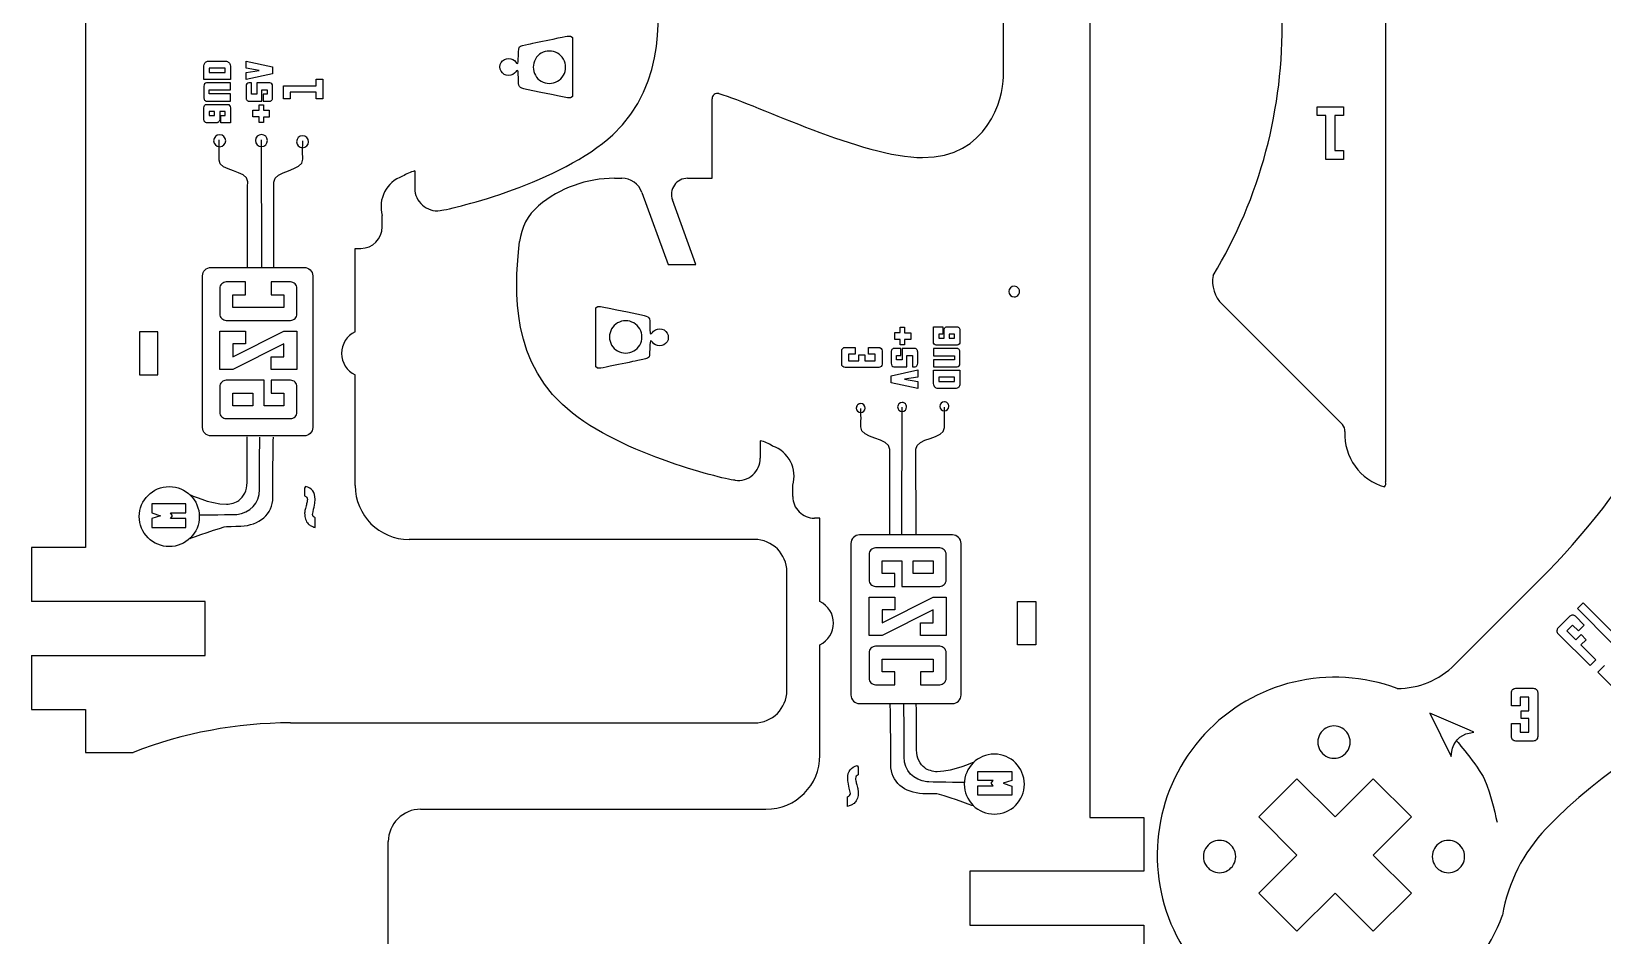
# Model space of a CAD drawing. Extents: x 699 to 13006, y 967 to 6587.
# Drawn here: x 3245.7 to 3658.2, y 3979.3 to 4216.7 of the extents above; entities that cross this region are included whole.
import ezdxf

# ---------------------------------------------------------------- set-up
doc = ezdxf.new("R2010")
doc.units = 0
doc.layers.add('Plantilla_LASERCUT_Illustrator_V2.0', color=7, linetype='CONTINUOUS')

msp = doc.modelspace()

# ---------------------------------------------------------------- linework, layer by layer
at = {"layer": 'Plantilla_LASERCUT_Illustrator_V2.0', "color": 5}
for points in [[(3259.89467, 4315.576542), (3259.89467, 4081.194169)], [(3511.066542, 4275.029014), (3511.066542, 4290.063087), (3523.530672, 4290.063087), (3523.530672, 4287.230322), (3537.694459, 4287.230322), (3537.694459, 4244.738974), (3523.530672, 4244.738974), (3523.530672, 4010.356654), (3537.694459, 4010.356654)], [(3601.172352, 4257.330717), (3601.172352, 4098.489116)], [(3500.868612, 4204.824221), (3500.868612, 4253.832934)], [(3417.988422, 4178.169176), (3424.384159, 4178.169176), (3424.384159, 4199.031559)], [(3346.369632, 4180.089671), (3346.369632, 4175.520401)], [(3398.787942, 4178.169176), (3400.680522, 4178.169176)], [(3406.004412, 4174.441384), (3412.895899, 4155.507124), (3420.168327, 4155.507124), (3413.995564, 4172.466754)], [(3337.837962, 4165.414016), (3337.837962, 4168.385239)], [(3330.713592, 4159.748516), (3332.172462, 4159.748516)], [(3330.713592, 4137.849356), (3330.713592, 4159.748516)], [(3589.848162, 4113.496819), (3558.273447, 4145.071511)], [(3330.713592, 4097.482504), (3330.713592, 4126.518266)], [(3437.055709, 4109.252156), (3437.055709, 4104.682886)], [(3445.587379, 4094.576456), (3445.587379, 4097.547731)], [(3452.711749, 4067.011789), (3452.711749, 4088.910934), (3451.252887, 4088.910934)], [(3435.525634, 4083.318746), (3344.877349, 4083.318746)], [(3259.89467, 4081.194169), (3245.730881, 4081.194169)], [(3245.730881, 4081.194169), (3245.730881, 4067.030809)], [(3444.023884, 4043.660179), (3444.023884, 4074.820496)], [(3641.703755, 4072.801129), (3619.314462, 4050.411829)], [(3245.730881, 4052.866969), (3291.338274, 4052.866969), (3291.338274, 4067.030809), (3245.730881, 4067.030809)], [(3504.551194, 4055.680759), (3504.551194, 4067.011789)], [(3504.551194, 4067.011789), (3509.366884, 4067.011789)], [(3509.366884, 4067.011789), (3509.366884, 4055.680759)], [(3452.711749, 4026.645004), (3452.711749, 4055.680759)], [(3509.366884, 4055.680759), (3504.551194, 4055.680759)], [(3245.730881, 4052.866969), (3245.730881, 4038.702829)], [(3245.730881, 4038.702829), (3259.89467, 4038.702829)], [(3259.89467, 4038.702829), (3259.89467, 4027.371829)], [(3313.717083, 4035.161929), (3435.525634, 4035.161929)], [(3259.89467, 4027.371829), (3272.428953, 4027.371829)], [(3347.899707, 4012.481254), (3438.547992, 4012.481254)], [(3537.694459, 4010.356654), (3537.694459, 3996.192829)], [(3339.401449, 3972.822604), (3339.401449, 4003.982929)], [(3537.694459, 3996.192829), (3492.087064, 3996.192829), (3492.087064, 3982.029079), (3537.694459, 3982.029079), (3537.694459, 3967.865329), (3523.530672, 3967.865329), (3523.530672, 3956.534254), (3510.996387, 3956.534254)]]:
    msp.add_lwpolyline(points, dxfattribs=at)
at = {"layer": 'Plantilla_LASERCUT_Illustrator_V2.0', "color": 3}
for points in [[(3387.38736, 4215.400028), (3387.762105, 4215.154185), (3387.762105, 4199.617545), (3387.38736, 4199.371703)], [(3297.945199, 4207.619865), (3297.945199, 4204.122075), (3290.992418, 4204.122075), (3290.992418, 4207.70544)], [(3291.96581, 4208.914155), (3296.971816, 4208.914155)], [(3291.687697, 4198.439468), (3297.945197, 4198.439468), (3297.945197, 4200.31137), (3292.382969, 4200.31137), (3292.382969, 4201.413113), (3297.945197, 4201.413113), (3297.945197, 4203.25293), (3291.687697, 4203.25293)], [(3303.468982, 4203.232088), (3302.773709, 4203.232088)], [(3308.335942, 4203.232088), (3304.934429, 4203.232088), (3304.934429, 4200.279833), (3303.46899, 4200.279833), (3303.46899, 4203.232088), (3303.468982, 4203.232088)], [(3290.992417, 4202.333025), (3290.992417, 4199.370068), (3290.992418, 4199.37012)], [(3302.078429, 4202.312183), (3302.078429, 4199.349225)], [(3302.773708, 4198.41864), (3306.185922, 4198.41864), (3306.185922, 4201.392293), (3307.640655, 4201.392293), (3307.640655, 4200.279848), (3306.528213, 4200.279848), (3306.528213, 4198.41864), (3308.335936, 4198.41864)], [(3309.031215, 4199.349225), (3309.031215, 4202.312183)], [(3290.992414, 4193.68755), (3290.992414, 4196.650508)], [(3291.687695, 4197.570413), (3297.249922, 4197.570413), (3297.249926, 4197.570413)], [(3297.945199, 4196.650508), (3297.945199, 4192.75695), (3295.442204, 4192.75695), (3295.442204, 4194.618158), (3296.554646, 4194.618158), (3296.554646, 4195.730603), (3295.164085, 4195.730603), (3295.164085, 4193.68755)], [(3294.468806, 4192.756905), (3291.687692, 4192.756905)], [(3306.211098, 4154.931953), (3306.140425, 4188.304763), (3306.140425, 4188.304763)], [(3292.896866, 4154.782313), (3317.316015, 4154.782313)], [(3290.645738, 4112.745098), (3290.645738, 4152.534308)], [(3295.192592, 4149.259523), (3295.192592, 4142.541)], [(3301.938095, 4150.945395), (3296.866477, 4150.945395)], [(3313.726236, 4150.945395), (3308.655617, 4150.945395), (3308.655617, 4147.584638), (3312.024372, 4147.584638), (3312.024372, 4144.215885), (3298.572339, 4144.215885), (3298.572339, 4147.584638), (3301.938095, 4147.584638), (3301.938095, 4150.945395)], [(3315.405117, 4142.541), (3315.405117, 4149.259523)], [(3319.564012, 4152.534308), (3319.564012, 4112.745098)], [(3296.866477, 4140.859125), (3313.726236, 4140.859125)], [(3394.226797, 4128.396023), (3393.852045, 4128.641858), (3393.852045, 4144.178498), (3394.226797, 4144.424333)], [(3482.503522, 4135.24335), (3482.503522, 4139.136908), (3485.006512, 4139.136908), (3485.006512, 4137.2757), (3483.894075, 4137.2757), (3483.894075, 4136.163255), (3485.284635, 4136.163255), (3485.284635, 4138.206308)], [(3485.979907, 4139.136953), (3488.76102, 4139.136953)], [(3489.456292, 4138.206308), (3489.456292, 4135.24335)], [(3458.436022, 4129.358108), (3458.436022, 4132.875825)], [(3459.31545, 4133.755253), (3461.968395, 4133.755253), (3461.968395, 4131.996398), (3460.209532, 4131.996398), (3460.209532, 4130.237535), (3462.95043, 4130.237535), (3462.95043, 4131.820515), (3464.504085, 4131.820515), (3464.504085, 4130.237535), (3467.244982, 4130.237535), (3467.244982, 4131.996398), (3465.48612, 4131.996398), (3465.48612, 4133.755253)], [(3465.48612, 4133.755253), (3468.139065, 4133.755253)], [(3469.0185, 4132.875825), (3469.0185, 4129.358108)], [(3471.417517, 4132.544633), (3471.417517, 4129.581675)], [(3477.675015, 4133.475218), (3474.262807, 4133.475218), (3474.262807, 4130.501565), (3472.80807, 4130.501565), (3472.80807, 4131.61401), (3473.920515, 4131.61401), (3473.920515, 4133.475218), (3472.11279, 4133.475218)], [(3478.370287, 4129.581675), (3478.370287, 4132.544633)], [(3488.761027, 4133.45439), (3482.50353, 4133.45439), (3482.50353, 4131.582488), (3488.065755, 4131.582488), (3488.065755, 4130.480745), (3482.50353, 4130.480745), (3482.50353, 4128.640928), (3488.761027, 4128.640928)], [(3488.761012, 4134.323445), (3483.198787, 4134.323445), (3483.198795, 4134.323445)], [(3489.456307, 4129.560833), (3489.456307, 4132.52379), (3489.4563, 4132.523738)], [(3468.139065, 4128.47868), (3459.31545, 4128.47868)], [(3472.11279, 4128.66177), (3475.51431, 4128.66177), (3475.51431, 4131.614025), (3476.979742, 4131.614025), (3476.979742, 4128.66177), (3476.979727, 4128.66177)], [(3476.979727, 4128.66177), (3477.675, 4128.66177)], [(3301.938095, 4125.1386), (3296.866477, 4125.1386)], [(3313.726236, 4125.1386), (3308.655617, 4125.1386), (3308.655617, 4121.773845), (3312.024372, 4121.773845), (3312.024372, 4118.413088), (3306.793858, 4118.413088), (3306.793858, 4125.1386), (3301.938095, 4125.1386)], [(3482.503522, 4124.273993), (3482.503522, 4127.771783), (3489.4563, 4127.771783), (3489.4563, 4124.188418)], [(3295.192592, 4123.456725), (3295.192592, 4116.730208)], [(3315.405117, 4116.730208), (3315.405117, 4123.456725)], [(3488.482912, 4122.979703), (3483.476902, 4122.979703)], [(3474.20127, 4084.678695), (3474.27192, 4118.051505), (3474.27192, 4118.051505)], [(3296.866477, 4115.044335), (3313.726236, 4115.044335)], [(3317.316015, 4110.493973), (3292.896866, 4110.493973)], [(3317.703735, 4097.197358), (3317.444962, 4096.809188)], [(3317.444962, 4096.809188), (3317.444962, 4094.803665)], [(3318.39381, 4087.42851), (3318.37221, 4087.471635)], [(3320.24838, 4086.43653), (3320.24838, 4089.024308)], [(3319.170105, 4086.889395), (3319.14858, 4086.889395)], [(3487.515502, 4084.528987), (3463.096357, 4084.528987)], [(3460.84836, 4082.280982), (3460.84836, 4042.491795)], [(3465.624337, 4079.406105), (3465.624337, 4072.679587)], [(3484.16298, 4081.091977), (3467.30322, 4081.091977)], [(3485.836867, 4072.679587), (3485.836867, 4079.406105)], [(3489.766635, 4042.491795), (3489.766635, 4082.280982)], [(3467.30322, 4070.997712), (3472.373842, 4070.997712), (3472.373842, 4074.362467), (3469.00509, 4074.362467), (3469.00509, 4077.723225), (3474.235597, 4077.723225), (3474.235597, 4070.997712), (3479.09136, 4070.997712)], [(3479.09136, 4070.997712), (3484.16298, 4070.997712)], [(3649.529588, 4063.147522), (3646.484618, 4060.102552)], [(3653.356035, 4060.85205), (3651.06057, 4063.147522)], [(3646.484618, 4058.57157), (3654.87003, 4050.186195), (3656.401005, 4051.71717), (3652.481625, 4055.636527), (3653.855708, 4057.010617), (3652.52859, 4058.337727), (3651.154508, 4056.963645), (3648.781088, 4059.337065), (3650.295083, 4060.851052), (3651.82506, 4059.321075), (3653.356035, 4060.85205)], [(3484.16298, 4055.277187), (3467.30322, 4055.277187)], [(3465.624337, 4053.595312), (3465.624337, 4046.87682)], [(3467.30322, 4045.190895), (3472.373842, 4045.190895), (3472.373842, 4048.551645), (3469.00509, 4048.551645), (3469.00509, 4051.92042), (3482.45712, 4051.92042), (3482.45712, 4048.551645), (3479.09136, 4048.551645), (3479.09136, 4045.190895)], [(3485.836867, 4046.87682), (3485.836867, 4053.595312)], [(3658.68354, 4050.25557), (3656.899725, 4048.47177), (3661.634685, 4043.736795), (3663.379148, 4045.48122)], [(3479.09136, 4045.190895), (3484.16298, 4045.190895)], [(3634.217648, 4039.626795), (3634.217648, 4043.09967)], [(3634.217648, 4031.548995), (3634.217648, 4035.02187), (3636.52011, 4035.02187), (3636.52011, 4032.71937), (3638.822573, 4032.71937), (3638.822573, 4036.307445), (3636.75036, 4036.307445), (3636.75036, 4038.34122), (3638.822573, 4038.34122), (3638.822573, 4041.929295), (3636.52011, 4041.929295), (3636.52011, 4039.626795), (3634.217648, 4039.626795)], [(3635.368875, 4044.25092), (3639.973808, 4044.25092)], [(3641.125043, 4043.09967), (3641.125043, 4031.548995)], [(3463.096357, 4040.24067), (3487.515502, 4040.24067)], [(3612.785423, 4037.688195), (3618.420728, 4026.36447), (3618.583125, 4027.683945)], [(3623.116043, 4032.48387), (3624.394875, 4032.733695), (3623.195678, 4033.244295), (3612.785423, 4037.688195)], [(3639.973808, 4030.397745), (3635.368875, 4030.397745)], [(3462.508837, 4023.945645), (3462.76761, 4023.557445), (3462.767535, 4023.557895)], [(3462.767535, 4023.557895), (3462.767535, 4021.55232)], [(3459.964192, 4013.184795), (3459.964192, 4015.772595)], [(3461.042392, 4013.637645), (3461.063992, 4013.637645)], [(3461.818687, 4014.177195), (3461.840287, 4014.219945)]]:
    msp.add_lwpolyline(points, dxfattribs=at)
at = {"layer": 'Plantilla_LASERCUT_Illustrator_V2.0', "color": 5}
for points in [[(3381.703197, 4211.587954)], [(3503.701369, 4147.008851)], [(3274.058459, 4126.518266), (3278.874144, 4126.518266), (3278.874144, 4137.849356), (3274.058459, 4137.849356)], [(3401.722144, 4132.252121)], [(3591.898265, 4030.106929)], [(3561.852335, 4000.061029)], [(3621.944187, 4000.061029)]]:
    msp.add_lwpolyline(points, close=True, dxfattribs=at)
at = {"layer": 'Plantilla_LASERCUT_Illustrator_V2.0', "color": 3}
for points in [[(3296.554646, 4205.983283), (3296.554646, 4207.095735), (3292.393668, 4207.095735), (3292.393668, 4205.983283)], [(3302.078429, 4204.069095), (3302.078429, 4205.940998), (3305.544127, 4206.507915), (3302.078429, 4207.09623), (3302.078429, 4208.957438), (3309.03121, 4207.417125), (3309.03121, 4205.620103)], [(3313.648161, 4199.03025), (3311.920446, 4199.03025), (3311.920446, 4202.457128), (3320.50191, 4202.457128), (3320.50191, 4204.170563), (3322.229625, 4204.170563), (3322.229625, 4199.03025), (3320.50191, 4199.03025), (3320.50191, 4200.743685), (3313.648161, 4200.743685)], [(3293.773532, 4194.618158), (3293.773532, 4195.730603), (3292.393668, 4195.730603), (3292.393668, 4194.618158)], [(3306.677963, 4196.062193), (3308.100606, 4196.062193), (3308.100606, 4194.254475), (3306.677963, 4194.254475), (3306.677963, 4192.842518), (3305.501339, 4192.842518), (3305.501339, 4194.307958), (3303.886152, 4194.307958), (3303.886152, 4196.062193), (3305.501339, 4196.062193), (3305.501339, 4197.495533), (3306.677963, 4197.495533)], [(3590.13165, 4185.419108), (3590.13165, 4183.097453), (3585.526717, 4183.097453), (3585.526717, 4194.628973), (3583.224247, 4194.628973), (3583.224247, 4196.950628), (3590.13165, 4196.950628), (3590.13165, 4194.628973), (3587.829187, 4194.628973), (3587.829187, 4185.419108)], [(3295.000508, 4188.304763)], [(3295.144078, 4189.608795)], [(3306.110205, 4189.650953)], [(3316.909252, 4189.351148)], [(3316.96206, 4187.986478)], [(3295.192592, 4127.949728), (3295.192592, 4138.040003), (3301.938095, 4138.040003), (3301.938095, 4134.679245), (3298.572339, 4134.679245), (3298.572339, 4131.31848), (3312.024372, 4138.040003), (3315.405117, 4138.040003), (3315.405117, 4127.949728), (3308.655617, 4127.949728), (3308.655617, 4131.31848), (3312.024372, 4131.31848), (3312.024372, 4134.679245), (3298.572339, 4127.949728)], [(3473.770747, 4135.831665), (3472.34811, 4135.831665), (3472.34811, 4137.639383), (3473.770747, 4137.639383), (3473.770747, 4139.05134), (3474.947377, 4139.05134), (3474.947377, 4137.5859), (3476.562562, 4137.5859), (3476.562562, 4135.831665), (3474.947377, 4135.831665), (3474.947377, 4134.398325), (3473.770747, 4134.398325)], [(3486.675187, 4137.2757), (3486.675187, 4136.163255), (3488.055052, 4136.163255), (3488.055052, 4137.2757)], [(3478.370287, 4127.824763), (3478.370287, 4125.95286), (3474.90459, 4125.385943), (3478.370287, 4124.797628), (3478.370287, 4122.93642), (3471.417502, 4124.476733), (3471.417502, 4126.273755)], [(3483.894075, 4125.910575), (3483.894075, 4124.798123), (3488.055052, 4124.798123), (3488.055052, 4125.910575)], [(3303.822839, 4121.773845), (3303.822839, 4118.413088), (3298.572339, 4118.413088), (3298.572339, 4121.773845)], [(3463.427385, 4118.997593)], [(3474.295132, 4119.29739)], [(3485.387737, 4119.447293)], [(3485.411865, 4118.051505)], [(3317.316015, 4110.493973)], [(3281.922576, 4097.207123)], [(3277.345048, 4090.321373), (3279.625064, 4089.565943), (3277.345048, 4088.81052), (3277.345048, 4086.475567), (3286.2728, 4086.475567), (3286.2728, 4088.865458), (3282.262185, 4088.865458), (3282.784109, 4089.565943), (3282.262185, 4090.2939), (3286.2728, 4090.2939), (3286.2728, 4092.656325), (3277.345048, 4092.656325)], [(3477.206617, 4074.362467), (3477.206617, 4077.723225), (3482.45712, 4077.723225), (3482.45712, 4074.362467)], [(3485.836867, 4068.186585), (3485.836867, 4058.09631), (3479.09136, 4058.09631), (3479.09136, 4061.457067), (3482.45712, 4061.457067), (3482.45712, 4064.817832), (3469.00509, 4058.09631), (3465.624337, 4058.09631), (3465.624337, 4068.186585), (3472.373842, 4068.186585), (3472.373842, 4064.817832), (3469.00509, 4064.817832), (3469.00509, 4061.457067), (3482.45712, 4068.186585)], [(3660.698145, 4062.1362), (3662.228123, 4060.606215), (3660.71313, 4059.09123), (3653.093213, 4066.711147), (3651.563235, 4065.18117), (3660.714135, 4056.03027), (3665.289083, 4060.605217), (3662.228123, 4063.666177)], [(3463.096357, 4040.24067)], [(3498.489787, 4026.953895)], [(3503.067322, 4020.06822), (3500.787307, 4019.312745), (3503.067322, 4018.557345), (3503.067322, 4016.22237), (3494.13957, 4016.22237), (3494.13957, 4018.61232), (3498.150187, 4018.61232), (3497.628262, 4019.312745), (3498.150187, 4020.040695), (3494.13957, 4020.040695), (3494.13957, 4022.40312), (3503.067322, 4022.40312)], [(3567.893952, 4010.472004), (3577.909265, 4000.456729), (3567.893952, 3990.441379), (3577.909265, 3980.426104), (3587.92457, 3990.441379), (3597.939882, 3980.426104), (3607.955187, 3990.441379), (3597.939875, 4000.456729), (3607.955187, 4010.472004), (3597.939882, 4020.487354), (3587.92457, 4010.472004), (3577.909265, 4020.487354)]]:
    msp.add_lwpolyline(points, close=True, dxfattribs=at)
at = {"layer": 'Plantilla_LASERCUT_Illustrator_V2.0', "color": 5}
for points in [[(3398.318997, 4189.580389), (3412.984744, 4203.203381), (3410.472334, 4223.515039), (3409.538479, 4232.403754)], [(3555.921177, 4152.599471), (3568.266741, 4173.068373), (3574.533379, 4196.627483), (3573.989127, 4220.525029)], [(3381.703197, 4211.587954), (3380.183266, 4211.590752), (3378.777593, 4210.781485), (3378.016819, 4209.465651)], [(3385.389574, 4209.465651), (3384.6288, 4210.781485), (3383.223127, 4211.590752), (3381.703197, 4211.587954)], [(3378.016819, 4209.465651), (3377.256045, 4208.149817), (3377.256045, 4206.527834), (3378.016819, 4205.212)], [(3385.389574, 4205.212), (3386.150348, 4206.527834), (3386.150348, 4208.149817), (3385.389574, 4209.465651)], [(3378.016819, 4205.212), (3378.777593, 4203.896165), (3380.183266, 4203.086898), (3381.703197, 4203.089696)], [(3381.703197, 4203.089696), (3383.223127, 4203.086898), (3384.6288, 4203.896165), (3385.389574, 4205.212)], [(3479.660449, 4183.604779), (3496.654347, 4183.548229), (3500.868612, 4199.064851), (3500.868612, 4204.824221)], [(3424.94861, 4200.163079), (3424.593194, 4199.895485), (3424.384161, 4199.476448), (3424.384159, 4199.031559)], [(3426.192072, 4200.392741), (3425.764518, 4200.515723), (3425.304026, 4200.430672), (3424.94861, 4200.163079)], [(3426.192072, 4200.392741), (3436.515027, 4197.423251), (3463.714092, 4183.657826), (3479.660449, 4183.604779)], [(3353.003689, 4169.689489), (3356.833774, 4170.185156), (3384.835992, 4177.056094), (3398.318997, 4189.580389)], [(3343.167049, 4178.699321), (3338.922088, 4177.235236), (3336.576041, 4172.694624), (3337.837962, 4168.385239)], [(3346.369632, 4180.089671), (3345.223183, 4179.834773), (3344.136104, 4179.362835), (3343.167049, 4178.699321)], [(3398.787942, 4178.169176), (3391.499244, 4178.183264), (3384.440486, 4175.618762), (3378.860584, 4170.929411)], [(3406.004412, 4174.441384), (3405.189791, 4176.679534), (3403.062312, 4178.169197), (3400.680522, 4178.169176)], [(3417.988422, 4178.169176), (3416.602084, 4178.169168), (3415.30292, 4177.492859), (3414.507753, 4176.357236)], [(3346.369632, 4175.520401), (3346.369628, 4173.829528), (3347.097594, 4172.220503), (3348.367625, 4171.104227)], [(3414.507753, 4176.357236), (3413.712585, 4175.221613), (3413.52141, 4173.769485), (3413.995564, 4172.466754)], [(3348.367625, 4171.104227), (3349.637656, 4169.98795), (3351.326798, 4169.472493), (3353.003689, 4169.689489)], [(3378.860584, 4170.929411), (3376.053019, 4168.569956), (3374.270069, 4165.213497), (3373.886862, 4161.566224)], [(3332.172462, 4159.748516), (3335.301428, 4159.748524), (3337.837954, 4162.28505), (3337.837962, 4165.414016)], [(3385.106344, 4118.742881), (3370.440604, 4132.365851), (3372.953007, 4152.677486), (3373.886862, 4161.566224)], [(3641.703755, 4072.801129), (3665.29984, 4096.397215), (3682.616936, 4125.522278), (3692.077467, 4157.523041)], [(3503.701369, 4149.841609), (3502.919774, 4149.840692), (3502.286652, 4149.206826), (3502.286652, 4148.42523)], [(3504.929375, 4149.1339), (3504.675994, 4149.572373), (3504.207789, 4149.842203), (3503.701369, 4149.841609)], [(3504.929375, 4147.716561), (3505.182756, 4148.155034), (3505.182756, 4148.695427), (3504.929375, 4149.1339)], [(3555.921177, 4152.599471), (3555.422891, 4149.856212), (3556.30193, 4147.043029), (3558.273447, 4145.071511)], [(3502.286652, 4148.42523), (3502.286652, 4147.643634), (3502.919774, 4147.009768), (3503.701369, 4147.008851)], [(3503.701369, 4147.008851), (3504.207789, 4147.008257), (3504.675994, 4147.278087), (3504.929375, 4147.716561)], [(3401.722144, 4140.750386), (3400.202786, 4140.752322), (3398.798011, 4139.942866), (3398.037773, 4138.627385)], [(3405.406516, 4138.627385), (3404.646277, 4139.942866), (3403.241503, 4140.752322), (3401.722144, 4140.750386)], [(3330.713592, 4137.849356), (3328.531153, 4136.806422), (3327.141801, 4134.602644), (3327.141801, 4132.183811)], [(3398.037773, 4138.627385), (3397.277534, 4137.311903), (3397.277534, 4135.690604), (3398.037773, 4134.375123)], [(3405.406516, 4134.375123), (3406.166755, 4135.690604), (3406.166755, 4137.311903), (3405.406516, 4138.627385)], [(3398.037773, 4134.375123), (3398.798011, 4133.059642), (3400.202786, 4132.250185), (3401.722144, 4132.252121)], [(3401.722144, 4132.252121), (3403.241503, 4132.250185), (3404.646277, 4133.059642), (3405.406516, 4134.375123)], [(3327.141801, 4132.183811), (3327.141801, 4129.764979), (3328.531153, 4127.5612), (3330.713592, 4126.518266)], [(3430.421652, 4098.851981), (3426.591567, 4099.347581), (3398.589357, 4106.218579), (3385.106344, 4118.742881)], [(3590.49797, 4111.643636), (3590.574166, 4112.328006), (3590.335065, 4113.009896), (3589.848162, 4113.496819)], [(3440.258292, 4107.861739), (3439.289242, 4108.525276), (3438.202163, 4108.997237), (3437.055709, 4109.252156)], [(3445.587379, 4097.547731), (3446.849254, 4101.857092), (3444.503216, 4106.397655), (3440.258292, 4107.861739)], [(3590.49797, 4111.643636), (3590.186096, 4104.972158), (3594.503062, 4098.962039), (3600.924852, 4097.127236)], [(3435.057713, 4100.266717), (3436.327744, 4101.382991), (3437.05571, 4102.992014), (3437.055709, 4104.682886)], [(3430.421652, 4098.851981), (3432.098542, 4098.634986), (3433.787682, 4099.150442), (3435.057713, 4100.266717)], [(3330.713592, 4097.482504), (3330.713607, 4089.660083), (3337.054928, 4083.318762), (3344.877349, 4083.318746)], [(3600.924852, 4097.127236), (3601.238661, 4097.507225), (3601.332397, 4098.023012), (3601.172352, 4098.489116)], [(3445.587379, 4094.576456), (3445.587377, 4093.073868), (3446.184276, 4091.632821), (3447.246765, 4090.57033)], [(3447.246765, 4090.57033), (3448.309253, 4089.507838), (3449.750299, 4088.910935), (3451.252887, 4088.910934)], [(3444.023884, 4074.820496), (3444.023873, 4079.513945), (3440.219083, 4083.318735), (3435.525634, 4083.318746)], [(3456.283477, 4061.346274), (3456.283477, 4063.765081), (3454.894154, 4065.968841), (3452.711749, 4067.011789)], [(3452.711749, 4055.680759), (3454.894154, 4056.723706), (3456.283477, 4058.927466), (3456.283477, 4061.346274)], [(3604.259892, 4044.194404), (3586.517846, 4050.820764), (3566.53053, 4046.072645), (3553.664088, 4032.175036)], [(3604.259892, 4044.194404), (3609.905181, 4044.182609), (3615.322647, 4046.419982), (3619.314462, 4050.411829)], [(3757.822707, 4044.120154), (3715.889169, 4052.063682), (3672.785486, 4038.233672), (3643.30163, 4007.375554)], [(3435.525634, 4035.161929), (3440.219083, 4035.16194), (3444.023873, 4038.96673), (3444.023884, 4043.660179)], [(3313.717083, 4035.161929), (3299.589072, 4035.161926), (3285.58566, 4032.519812), (3272.428953, 4027.371829)], [(3585.52456, 4033.786789), (3584.209873, 4033.027754), (3583.399992, 4031.624999), (3583.399992, 4030.106929)], [(3589.773696, 4033.786789), (3588.459009, 4034.545824), (3586.839247, 4034.545824), (3585.52456, 4033.786789)], [(3591.898265, 4030.106929), (3591.898265, 4031.624999), (3591.088384, 4033.027754), (3589.773696, 4033.786789)], [(3553.664088, 4032.175036), (3540.797646, 4018.277428), (3537.601464, 3997.984035), (3545.573287, 3980.804427)], [(3583.399992, 4030.106929), (3583.399992, 4028.588858), (3584.209873, 4027.186104), (3585.52456, 4026.427069)], [(3589.773696, 4026.427069), (3591.088384, 4027.186104), (3591.898265, 4028.588858), (3591.898265, 4030.106929)], [(3438.547992, 4012.481254), (3446.37041, 4012.481269), (3452.71173, 4018.822586), (3452.711749, 4026.645004)], [(3585.52456, 4026.427069), (3586.839247, 4025.668034), (3588.459009, 4025.668034), (3589.773696, 4026.427069)], [(3341.890511, 4009.992144), (3340.296778, 4008.398398), (3339.401435, 4006.236817), (3339.401449, 4003.982929)], [(3347.899707, 4012.481254), (3345.645818, 4012.48125), (3343.484245, 4011.58589), (3341.890511, 4009.992144)], [(3643.30163, 4007.375554), (3637.322423, 4001.117645), (3633.342993, 3993.220384), (3631.871022, 3984.691279)], [(3555.47863, 4003.740889), (3554.163943, 4002.981853), (3553.354062, 4001.579099), (3553.354062, 4000.061029)], [(3559.727766, 4003.740889), (3558.413079, 4004.499924), (3556.793317, 4004.499924), (3555.47863, 4003.740889)], [(3561.852335, 4000.061029), (3561.852335, 4001.579099), (3561.042454, 4002.981853), (3559.727766, 4003.740889)], [(3615.570483, 4003.740889), (3614.255795, 4002.981853), (3613.445915, 4001.579099), (3613.445915, 4000.061029)], [(3619.819619, 4003.740889), (3618.504932, 4004.499924), (3616.88517, 4004.499924), (3615.570483, 4003.740889)], [(3621.944187, 4000.061029), (3621.944187, 4001.579099), (3621.134306, 4002.981853), (3619.819619, 4003.740889)], [(3553.354062, 4000.061029), (3553.354062, 3998.542958), (3554.163943, 3997.140204), (3555.47863, 3996.381169)], [(3555.47863, 3996.381169), (3556.793317, 3995.622134), (3558.413079, 3995.622134), (3559.727766, 3996.381169)], [(3559.727766, 3996.381169), (3561.042454, 3997.140204), (3561.852335, 3998.542958), (3561.852335, 4000.061029)], [(3613.445915, 4000.061029), (3613.445915, 3998.542958), (3614.255795, 3997.140204), (3615.570483, 3996.381169)], [(3615.570483, 3996.381169), (3616.88517, 3995.622134), (3618.504932, 3995.622134), (3619.819619, 3996.381169)], [(3619.819619, 3996.381169), (3621.134306, 3997.140204), (3621.944187, 3998.542958), (3621.944187, 4000.061029)], [(3590.025283, 3953.81516), (3608.945185, 3954.667313), (3625.475884, 3966.864583), (3631.871022, 3984.691279)], [(3545.573287, 3980.804427), (3553.545109, 3963.62482), (3571.105381, 3952.963007), (3590.025283, 3953.81516)]]:
    msp.add_open_spline(points, degree=3, dxfattribs=at)
at = {"layer": 'Plantilla_LASERCUT_Illustrator_V2.0', "color": 3}
for points in [[(3382.660507, 4214.732468), (3386.602882, 4215.55992), (3387.044587, 4215.622875), (3387.38736, 4215.400028)], [(3373.57257, 4210.391363), (3373.615545, 4211.96931), (3373.689487, 4212.534938), (3373.88136, 4212.718815)], [(3373.88136, 4212.718815), (3374.021272, 4212.850725), (3375.071572, 4213.15152), (3376.2228, 4213.386368)], [(3376.2228, 4213.386368), (3377.371035, 4213.624208), (3380.271105, 4214.228805), (3382.660507, 4214.732468)], [(3290.992418, 4207.70544), (3291.070857, 4208.14043), (3291.177823, 4208.422105), (3291.313316, 4208.550465)], [(3291.313316, 4208.550465), (3291.448805, 4208.70022), (3291.666303, 4208.82145), (3291.96581, 4208.914155)], [(3296.971816, 4208.914155), (3297.321236, 4208.757265), (3297.538731, 4208.618208), (3297.624301, 4208.496983)], [(3297.624301, 4208.496983), (3297.717007, 4208.382888), (3297.823973, 4208.090515), (3297.945199, 4207.619865)], [(3371.03526, 4205.129865), (3369.227467, 4205.129865), (3368.103217, 4207.077563), (3369.032595, 4208.607548)], [(3369.032595, 4208.607548), (3369.83706, 4209.92367), (3372.1785, 4209.950648), (3372.870037, 4208.650523)], [(3372.870037, 4208.650523), (3372.97497, 4208.459655), (3373.158847, 4208.30775), (3373.287757, 4208.30775)], [(3373.287757, 4208.30775), (3373.470637, 4208.30775), (3373.529595, 4208.756453), (3373.57257, 4210.391363)], [(3291.206346, 4202.985518), (3291.063727, 4202.807243), (3290.992417, 4202.589745), (3290.992417, 4202.333025)], [(3291.687697, 4203.25293), (3291.50229, 4203.25293), (3291.34184, 4203.163793), (3291.206346, 4202.985518)], [(3302.292359, 4202.964675), (3302.149739, 4202.786395), (3302.078429, 4202.568898), (3302.078429, 4202.312183)], [(3302.773709, 4203.232088), (3302.588302, 4203.232088), (3302.427852, 4203.14295), (3302.292359, 4202.964675)], [(3308.827982, 4202.964675), (3308.685362, 4203.14295), (3308.521349, 4203.232088), (3308.335942, 4203.232088)], [(3309.031215, 4202.312183), (3309.031215, 4202.568898), (3308.96347, 4202.786395), (3308.827982, 4202.964675)], [(3372.870037, 4206.125198), (3372.604215, 4205.617538), (3371.702812, 4205.129865), (3371.03526, 4205.129865)], [(3373.303747, 4206.468968), (3373.166835, 4206.468968), (3372.97497, 4206.312075), (3372.870037, 4206.125198)], [(3373.55358, 4204.587225), (3373.54158, 4206.125198), (3373.50258, 4206.468968), (3373.303747, 4206.468968)], [(3375.727132, 4201.499288), (3373.560577, 4201.955978), (3373.55358, 4201.963973), (3373.55358, 4204.587225)], [(3290.992418, 4199.37012), (3290.992418, 4199.24176), (3291.010246, 4199.12053), (3291.045901, 4199.00643)], [(3291.045901, 4199.00643), (3291.081556, 4198.89947), (3291.131472, 4198.803203), (3291.195649, 4198.717628)], [(3291.195649, 4198.717628), (3291.25983, 4198.632053), (3291.334706, 4198.564308), (3291.420275, 4198.514393)], [(3291.420275, 4198.514393), (3291.50585, 4198.464443), (3291.594991, 4198.439468), (3291.687697, 4198.439468)], [(3302.078429, 4199.349225), (3302.078429, 4199.220865), (3302.096257, 4199.099638), (3302.131912, 4198.985543)], [(3302.131912, 4198.985543), (3302.167567, 4198.878573), (3302.217483, 4198.782303), (3302.281661, 4198.696733)], [(3302.281661, 4198.696733), (3302.345842, 4198.611158), (3302.42072, 4198.54341), (3302.506295, 4198.49349)], [(3302.506295, 4198.49349), (3302.591864, 4198.44359), (3302.681002, 4198.41864), (3302.773708, 4198.41864)], [(3308.335936, 4198.41864), (3308.428637, 4198.41864), (3308.517775, 4198.44359), (3308.60335, 4198.49349)], [(3308.60335, 4198.49349), (3308.68892, 4198.54344), (3308.763795, 4198.611188), (3308.827976, 4198.696733)], [(3308.827976, 4198.696733), (3308.892157, 4198.782303), (3308.942076, 4198.878573), (3308.977732, 4198.985543)], [(3308.977732, 4198.985543), (3309.013387, 4199.099638), (3309.031215, 4199.220865), (3309.031215, 4199.349225)], [(3387.38736, 4199.371703), (3386.98962, 4199.113875), (3386.922667, 4199.129865), (3375.727132, 4201.499288)], [(3290.992414, 4196.650508), (3290.992414, 4196.907228), (3291.063724, 4197.124725), (3291.206343, 4197.303)], [(3291.206343, 4197.303), (3291.341837, 4197.481275), (3291.502288, 4197.570413), (3291.687695, 4197.570413)], [(3297.249926, 4197.570413), (3297.435333, 4197.570413), (3297.599347, 4197.481275), (3297.741966, 4197.303)], [(3297.741966, 4197.303), (3297.877455, 4197.124725), (3297.945199, 4196.907228), (3297.945199, 4196.650508)], [(3291.045896, 4193.323868), (3291.010241, 4193.437963), (3290.992414, 4193.55919), (3290.992414, 4193.68755)], [(3291.195644, 4193.035058), (3291.131468, 4193.120628), (3291.081552, 4193.216898), (3291.045896, 4193.323868)], [(3291.42027, 4192.83183), (3291.334701, 4192.88173), (3291.259825, 4192.949473), (3291.195644, 4193.035058)], [(3291.687692, 4192.756905), (3291.594986, 4192.756905), (3291.505845, 4192.78188), (3291.42027, 4192.83183)], [(3294.73622, 4192.83183), (3294.650645, 4192.78188), (3294.561507, 4192.756905), (3294.468806, 4192.756905)], [(3294.960846, 4193.035058), (3294.896665, 4192.949483), (3294.821789, 4192.88174), (3294.73622, 4192.83183)], [(3295.110602, 4193.323868), (3295.074947, 4193.216898), (3295.025029, 4193.120628), (3294.960846, 4193.035058)], [(3295.164085, 4193.68755), (3295.164085, 4193.55919), (3295.146257, 4193.437963), (3295.110602, 4193.323868)], [(3295.144078, 4189.608795), (3294.275483, 4189.608788), (3293.563877, 4188.895628), (3293.563882, 4188.02703)], [(3293.563882, 4188.02703), (3293.563883, 4187.158448), (3294.275486, 4186.44684), (3295.144078, 4186.44684)], [(3295.000508, 4182.960278), (3295.008503, 4184.756085), (3295.000508, 4188.304763), (3295.000508, 4188.304763)], [(3296.725836, 4188.02703), (3296.725841, 4188.895628), (3296.012673, 4189.608788), (3295.144078, 4189.608795)], [(3295.144078, 4186.44684), (3296.012669, 4186.44684), (3296.725835, 4187.158448), (3296.725836, 4188.02703)], [(3306.110205, 4189.650953), (3305.241609, 4189.650953), (3304.528442, 4188.937785), (3304.528446, 4188.069188)], [(3304.528446, 4188.069188), (3304.528448, 4187.200598), (3305.241613, 4186.487438), (3306.110205, 4186.487438)], [(3307.690401, 4188.069188), (3307.690405, 4188.937785), (3306.9788, 4189.650953), (3306.110205, 4189.650953)], [(3306.110205, 4186.487438), (3306.978796, 4186.487438), (3307.6904, 4187.200598), (3307.690401, 4188.069188)], [(3316.909252, 4189.351148), (3316.040662, 4189.351148), (3315.327492, 4188.637988), (3315.327497, 4187.76939)], [(3315.327497, 4187.76939), (3315.327498, 4186.9008), (3316.040662, 4186.187633), (3316.909252, 4186.187633)], [(3316.96206, 4183.160145), (3316.86417, 4184.807745), (3316.96206, 4187.986478), (3316.96206, 4187.986478)], [(3318.49101, 4187.76939), (3318.491017, 4188.637988), (3317.77785, 4189.351148), (3316.909252, 4189.351148)], [(3316.909252, 4186.187633), (3317.777842, 4186.187633), (3318.49101, 4186.9008), (3318.49101, 4187.76939)], [(3302.495516, 4177.264065), (3302.499491, 4180.402035), (3294.986813, 4179.82233), (3295.000508, 4182.960278)], [(3309.367122, 4177.164143), (3309.407337, 4180.389398), (3317.153355, 4179.940313), (3316.96206, 4183.160145)], [(3302.466258, 4154.807775), (3302.466258, 4154.807775), (3302.488001, 4171.243733), (3302.495516, 4177.264065)], [(3309.367122, 4154.91849), (3309.367122, 4154.91849), (3309.318994, 4173.301155), (3309.367122, 4177.164143)], [(3290.645738, 4152.534308), (3290.645738, 4153.777553), (3291.650497, 4154.782313), (3292.896866, 4154.782313)], [(3317.316015, 4154.782313), (3318.56238, 4154.782313), (3319.564012, 4153.777553), (3319.564012, 4152.534308)], [(3295.688262, 4150.449728), (3295.356483, 4150.125945), (3295.192592, 4149.731205), (3295.192592, 4149.259523)], [(3296.866477, 4150.945395), (3296.405784, 4150.945395), (3296.012046, 4150.781505), (3295.688262, 4150.449728)], [(3314.929434, 4150.449728), (3314.597655, 4150.781505), (3314.190927, 4150.945395), (3313.726236, 4150.945395)], [(3315.405117, 4149.259523), (3315.405117, 4149.731205), (3315.245224, 4150.125945), (3314.929434, 4150.449728)], [(3295.192592, 4142.541), (3295.192592, 4142.084303), (3295.356483, 4141.690568), (3295.688262, 4141.35879)], [(3295.688262, 4141.35879), (3296.012046, 4141.027013), (3296.405784, 4140.859125), (3296.866477, 4140.859125)], [(3313.726236, 4140.859125), (3314.190927, 4140.859125), (3314.597655, 4141.027013), (3314.929434, 4141.35879)], [(3314.929434, 4141.35879), (3315.245224, 4141.690568), (3315.405117, 4142.084303), (3315.405117, 4142.541)], [(3394.226797, 4144.424333), (3394.621537, 4144.682168), (3394.69149, 4144.666178), (3405.887025, 4142.296755)], [(3405.887025, 4142.296755), (3408.05358, 4141.840058), (3408.061575, 4141.832063), (3408.061575, 4139.20881)], [(3408.061575, 4139.20881), (3408.0696, 4137.670838), (3408.108525, 4137.327068), (3408.311407, 4137.327068)], [(3408.311407, 4137.327068), (3408.444322, 4137.327068), (3408.639187, 4137.482963), (3408.740122, 4137.670838)], [(3408.740122, 4137.670838), (3409.009942, 4138.178498), (3409.907347, 4138.666178), (3410.5749, 4138.666178)], [(3410.5749, 4138.666178), (3412.38669, 4138.666178), (3413.51094, 4136.718473), (3412.577565, 4135.188495)], [(3485.284635, 4138.206308), (3485.284635, 4138.334668), (3485.30246, 4138.455895), (3485.33811, 4138.56999)], [(3485.33811, 4138.56999), (3485.37376, 4138.67696), (3485.42368, 4138.77323), (3485.48787, 4138.8588)], [(3485.48787, 4138.8588), (3485.55205, 4138.944375), (3485.626925, 4139.012118), (3485.712495, 4139.062028)], [(3485.712495, 4139.062028), (3485.79807, 4139.111978), (3485.887207, 4139.136953), (3485.979907, 4139.136953)], [(3488.76102, 4139.136953), (3488.853725, 4139.136953), (3488.942865, 4139.111978), (3489.02844, 4139.062028)], [(3489.02844, 4139.062028), (3489.11401, 4139.012128), (3489.188887, 4138.944385), (3489.253072, 4138.8588)], [(3489.253072, 4138.8588), (3489.317247, 4138.77323), (3489.367162, 4138.67696), (3489.402817, 4138.56999)], [(3489.402817, 4138.56999), (3489.438467, 4138.455895), (3489.456292, 4138.334668), (3489.456292, 4138.206308)], [(3408.03759, 4133.403683), (3407.994615, 4131.826733), (3407.920665, 4131.261113), (3407.729797, 4131.077235)], [(3408.322402, 4135.488293), (3408.14352, 4135.488293), (3408.080565, 4135.03959), (3408.03759, 4133.403683)], [(3408.740122, 4135.14552), (3408.639187, 4135.336395), (3408.451312, 4135.488293), (3408.322402, 4135.488293)], [(3412.577565, 4135.188495), (3411.774097, 4133.872373), (3409.435657, 4133.845388), (3408.740122, 4135.14552)], [(3458.436022, 4132.875825), (3458.436022, 4133.120123), (3458.519077, 4133.330205), (3458.685195, 4133.506088)], [(3458.685195, 4133.506088), (3458.861077, 4133.672198), (3459.07116, 4133.755268), (3459.31545, 4133.755253)], [(3468.139065, 4133.755253), (3468.38334, 4133.755268), (3468.58854, 4133.672198), (3468.754672, 4133.506088)], [(3468.754672, 4133.506088), (3468.930547, 4133.330205), (3469.018485, 4133.120123), (3469.0185, 4132.875825)], [(3471.470992, 4132.908315), (3471.435342, 4132.79422), (3471.417517, 4132.672993), (3471.417517, 4132.544633)], [(3471.620752, 4133.197125), (3471.556572, 4133.111555), (3471.506652, 4133.015285), (3471.470992, 4132.908315)], [(3471.845377, 4133.400368), (3471.759807, 4133.350418), (3471.684932, 4133.28267), (3471.620752, 4133.197125)], [(3472.11279, 4133.475218), (3472.02009, 4133.475218), (3471.930952, 4133.450268), (3471.845377, 4133.400368)], [(3477.942435, 4133.400368), (3477.856865, 4133.450268), (3477.767725, 4133.475218), (3477.675015, 4133.475218)], [(3478.167067, 4133.197125), (3478.102887, 4133.2827), (3478.02801, 4133.350448), (3477.942435, 4133.400368)], [(3478.316812, 4132.908315), (3478.281162, 4133.015285), (3478.231247, 4133.111555), (3478.167067, 4133.197125)], [(3478.370287, 4132.544633), (3478.370287, 4132.672993), (3478.352462, 4132.79422), (3478.316812, 4132.908315)], [(3482.70675, 4134.590858), (3482.571265, 4134.769133), (3482.503522, 4134.98663), (3482.503522, 4135.24335)], [(3483.198795, 4134.323445), (3483.013385, 4134.323445), (3482.84937, 4134.412583), (3482.70675, 4134.590858)], [(3489.242362, 4134.590858), (3489.106872, 4134.412583), (3488.946422, 4134.323445), (3488.761012, 4134.323445)], [(3489.028447, 4133.379465), (3488.942872, 4133.429415), (3488.853732, 4133.45439), (3488.761027, 4133.45439)], [(3489.253072, 4133.17623), (3489.188892, 4133.261805), (3489.114017, 4133.32955), (3489.028447, 4133.379465)], [(3489.456292, 4135.24335), (3489.456292, 4134.98663), (3489.384982, 4134.769133), (3489.242362, 4134.590858)], [(3489.402825, 4132.887428), (3489.367175, 4132.994388), (3489.317257, 4133.090655), (3489.253072, 4133.17623)], [(3489.4563, 4132.523738), (3489.4563, 4132.652098), (3489.438475, 4132.773328), (3489.402825, 4132.887428)], [(3398.95065, 4129.063575), (3395.007277, 4128.23613), (3394.570567, 4128.173168), (3394.226797, 4128.396023)], [(3405.391357, 4130.409683), (3404.240122, 4130.171835), (3401.343052, 4129.567238), (3398.95065, 4129.063575)], [(3407.729797, 4131.077235), (3407.592885, 4130.94432), (3406.538587, 4130.644523), (3405.391357, 4130.409683)], [(3458.685195, 4128.7425), (3458.519077, 4128.908625), (3458.436022, 4129.113825), (3458.436022, 4129.358108)], [(3459.31545, 4128.47868), (3459.07116, 4128.478688), (3458.861077, 4128.566625), (3458.685195, 4128.7425)], [(3468.754672, 4128.7425), (3468.58854, 4128.566625), (3468.38334, 4128.478688), (3468.139065, 4128.47868)], [(3469.0185, 4129.358108), (3469.018485, 4129.113825), (3468.930547, 4128.908625), (3468.754672, 4128.7425)], [(3471.417517, 4129.581675), (3471.417517, 4129.32496), (3471.485262, 4129.107463), (3471.620752, 4128.929183)], [(3471.620752, 4128.929183), (3471.763372, 4128.750908), (3471.927385, 4128.66177), (3472.11279, 4128.66177)], [(3477.675, 4128.66177), (3477.86041, 4128.66177), (3478.020862, 4128.750908), (3478.156357, 4128.929183)], [(3478.156357, 4128.929183), (3478.298977, 4129.107463), (3478.370287, 4129.32496), (3478.370287, 4129.581675)], [(3488.761027, 4128.640928), (3488.946432, 4128.640928), (3489.106882, 4128.730065), (3489.242377, 4128.90834)], [(3489.242377, 4128.90834), (3489.384997, 4129.086615), (3489.456307, 4129.304113), (3489.456307, 4129.560833)], [(3295.688262, 4124.638935), (3295.356483, 4124.31915), (3295.192592, 4123.920413), (3295.192592, 4123.456725)], [(3296.866477, 4125.1386), (3296.405784, 4125.1386), (3296.012046, 4124.970713), (3295.688262, 4124.638935)], [(3314.929434, 4124.638935), (3314.597655, 4124.970713), (3314.190927, 4125.1386), (3313.726236, 4125.1386)], [(3315.405117, 4123.456725), (3315.405117, 4123.920413), (3315.245224, 4124.31915), (3314.929434, 4124.638935)], [(3482.824417, 4123.396875), (3482.731712, 4123.51097), (3482.624747, 4123.803343), (3482.503522, 4124.273993)], [(3483.476902, 4122.979703), (3483.127482, 4123.136593), (3482.909987, 4123.27565), (3482.824417, 4123.396875)], [(3489.135405, 4123.343393), (3488.999915, 4123.193638), (3488.782417, 4123.072408), (3488.482912, 4122.979703)], [(3489.4563, 4124.188418), (3489.37786, 4123.753428), (3489.270895, 4123.471753), (3489.135405, 4123.343393)], [(3295.192592, 4116.730208), (3295.192592, 4116.269513), (3295.356483, 4115.875778), (3295.688262, 4115.544)], [(3314.929434, 4115.544), (3315.245224, 4115.875778), (3315.405117, 4116.269513), (3315.405117, 4116.730208)], [(3462.59189, 4118.651517), (3462.370303, 4118.429929), (3462.245818, 4118.129392), (3462.24582, 4117.81602)], [(3462.24582, 4117.81602), (3462.24582, 4117.16346), (3462.774825, 4116.634455), (3463.427385, 4116.634455)], [(3463.427385, 4118.997593), (3463.114013, 4118.997592), (3462.813476, 4118.873105), (3462.59189, 4118.651517)], [(3464.608942, 4117.81602), (3464.608946, 4118.46858), (3464.079945, 4118.997588), (3463.427385, 4118.997593)], [(3463.427385, 4116.634455), (3464.079942, 4116.63446), (3464.608942, 4117.163463), (3464.608942, 4117.81602)], [(3463.450312, 4112.90688), (3463.548195, 4114.554488), (3463.450312, 4117.73322), (3463.450312, 4117.73322)], [(3474.295132, 4119.29739), (3473.642572, 4119.297385), (3473.113571, 4118.768378), (3473.113575, 4118.115818)], [(3473.113575, 4118.115818), (3473.113575, 4117.46326), (3473.642575, 4116.934257), (3474.295132, 4116.934253)], [(3475.130627, 4118.951315), (3474.909041, 4119.172903), (3474.608504, 4119.29739), (3474.295132, 4119.29739)], [(3474.295132, 4116.934253), (3474.947692, 4116.934253), (3475.476697, 4117.463257), (3475.476697, 4118.115818)], [(3475.476697, 4118.115818), (3475.476699, 4118.429189), (3475.352214, 4118.729727), (3475.130627, 4118.951315)], [(3485.387737, 4119.447293), (3484.735177, 4119.447288), (3484.206176, 4118.91828), (3484.20618, 4118.26572)], [(3484.20618, 4118.26572), (3484.20618, 4117.613163), (3484.73518, 4117.08416), (3485.387737, 4117.084155)], [(3486.223232, 4119.101217), (3486.001646, 4119.322805), (3485.701109, 4119.447292), (3485.387737, 4119.447293)], [(3485.387737, 4117.084155), (3486.040297, 4117.084155), (3486.569302, 4117.61316), (3486.569302, 4118.26572)], [(3485.411865, 4112.70702), (3485.40384, 4114.502828), (3485.411865, 4118.051505), (3485.411865, 4118.051505)], [(3486.569302, 4118.26572), (3486.569304, 4118.579092), (3486.444819, 4118.879629), (3486.223232, 4119.101217)], [(3292.896866, 4110.493973), (3291.650497, 4110.493973), (3290.645738, 4111.50186), (3290.645738, 4112.745098)], [(3295.688262, 4115.544), (3296.012046, 4115.212223), (3296.405784, 4115.044335), (3296.866477, 4115.044335)], [(3313.726236, 4115.044335), (3314.190927, 4115.044335), (3314.597655, 4115.212223), (3314.929434, 4115.544)], [(3319.564012, 4112.745098), (3319.564012, 4111.50186), (3318.56238, 4110.493973), (3317.316015, 4110.493973)], [(3471.045247, 4106.910878), (3471.005047, 4110.13614), (3463.259017, 4109.687055), (3463.450312, 4112.90688)], [(3477.91686, 4107.010808), (3477.91311, 4110.148778), (3485.42556, 4109.569073), (3485.411865, 4112.70702)], [(3302.325983, 4098.280538), (3302.309993, 4105.02141), (3302.405131, 4110.237435), (3302.405131, 4110.237435)], [(3305.585019, 4096.457025), (3305.564154, 4104.218678), (3305.688214, 4110.224543), (3305.688214, 4110.224543)], [(3309.111987, 4094.397645), (3309.085445, 4103.312025), (3309.243116, 4110.209858), (3309.243116, 4110.209858)], [(3471.045247, 4084.665232), (3471.045247, 4084.665232), (3471.093397, 4103.047898), (3471.045247, 4106.910878)], [(3477.94611, 4084.554517), (3477.94611, 4084.554517), (3477.92436, 4100.990475), (3477.91686, 4107.010808)], [(3274.045472, 4089.330023), (3274.045474, 4093.680425), (3277.572173, 4097.207123), (3281.922576, 4097.207123)], [(3281.922576, 4097.207123), (3286.272979, 4097.207123), (3289.799679, 4093.680426), (3289.799681, 4089.330023)], [(3299.652246, 4089.912308), (3303.053882, 4090.378388), (3305.594996, 4092.74766), (3305.585019, 4096.457025)], [(3300.168917, 4093.572863), (3301.488893, 4094.545553), (3302.33102, 4096.161203), (3302.325983, 4098.280538)], [(3320.205247, 4093.876388), (3320.205247, 4095.702203), (3319.37141, 4096.809193), (3317.703735, 4097.197358)], [(3287.204725, 4095.121358), (3287.501263, 4095.121898), (3292.339238, 4092.644025), (3296.896655, 4092.583853)], [(3296.896655, 4092.583853), (3298.082572, 4092.568178), (3299.460502, 4093.050825), (3300.168917, 4093.572863)], [(3300.725491, 4086.8049), (3305.466506, 4087.072207), (3309.12549, 4089.863033), (3309.111987, 4094.397645)], [(3317.444962, 4094.803665), (3317.919387, 4094.60239), (3318.1566, 4094.278918), (3318.1566, 4093.833248)], [(3317.833125, 4092.12963), (3317.68936, 4091.655205), (3317.588725, 4091.252663), (3317.53122, 4090.922003)], [(3318.070335, 4093.164743), (3318.01283, 4092.891588), (3317.93376, 4092.54655), (3317.833125, 4092.12963)], [(3318.1566, 4093.833248), (3318.1566, 4093.675103), (3318.127845, 4093.452268), (3318.070335, 4093.164743)], [(3319.49361, 4089.886898), (3319.968035, 4091.842103), (3320.205247, 4093.171933), (3320.205247, 4093.876388)], [(3276.352621, 4083.760067), (3274.875377, 4085.237311), (3274.045471, 4087.240884), (3274.045472, 4089.330023)], [(3289.799681, 4089.330023), (3289.799682, 4087.240884), (3288.969776, 4085.237311), (3287.492532, 4083.760066)], [(3289.714468, 4089.757065), (3290.140112, 4089.757755), (3299.248059, 4089.856928), (3299.652246, 4089.912308)], [(3317.53122, 4090.922003), (3317.473715, 4090.605718), (3317.444962, 4090.368503), (3317.444962, 4090.210358)], [(3317.444962, 4090.210358), (3317.444962, 4089.606548), (3317.524032, 4089.074618), (3317.682172, 4088.614568)], [(3317.682172, 4088.614568), (3317.825937, 4088.154523), (3318.06315, 4087.75917), (3318.39381, 4087.42851)], [(3318.37221, 4087.471635), (3318.487225, 4087.32787), (3318.609425, 4087.21286), (3318.73881, 4087.126605)], [(3318.73881, 4087.126605), (3318.8682, 4087.04035), (3319.011965, 4086.96128), (3319.170105, 4086.889395)], [(3320.24838, 4089.024308), (3319.773955, 4089.153693), (3319.522365, 4089.441223), (3319.49361, 4089.886898)], [(3281.922576, 4081.452915), (3279.833438, 4081.452915), (3277.829865, 4082.282822), (3276.352621, 4083.760067)], [(3287.492532, 4083.760066), (3286.015288, 4082.282822), (3284.011715, 4081.452915), (3281.922576, 4081.452915)], [(3287.390217, 4083.615165), (3287.482923, 4083.615307), (3296.043048, 4086.724215), (3296.977282, 4086.7386)], [(3296.977282, 4086.7386), (3298.539419, 4086.762675), (3300.5738, 4086.79635), (3300.725491, 4086.8049)], [(3319.14858, 4086.889395), (3319.234835, 4086.831885), (3319.37141, 4086.76719), (3319.558305, 4086.69531)], [(3319.558305, 4086.69531), (3319.730825, 4086.637805), (3319.96085, 4086.551545), (3320.24838, 4086.43653)], [(3463.096357, 4084.528987), (3461.849992, 4084.528987), (3460.84836, 4083.524227), (3460.84836, 4082.280982)], [(3489.766635, 4082.280982), (3489.766635, 4083.524227), (3488.761875, 4084.528987), (3487.515502, 4084.528987)], [(3466.100025, 4080.592312), (3465.784237, 4080.260535), (3465.624337, 4079.8668), (3465.624337, 4079.406105)], [(3467.30322, 4081.091977), (3466.838535, 4081.091977), (3466.431802, 4080.92409), (3466.100025, 4080.592312)], [(3485.341192, 4080.592312), (3485.01741, 4080.92409), (3484.623675, 4081.091977), (3484.16298, 4081.091977)], [(3485.836867, 4079.406105), (3485.836867, 4079.8668), (3485.672977, 4080.260535), (3485.341192, 4080.592312)], [(3465.624337, 4072.679587), (3465.624337, 4072.2159), (3465.784237, 4071.817162), (3466.100025, 4071.497377)], [(3466.100025, 4071.497377), (3466.431802, 4071.1656), (3466.838535, 4070.997712), (3467.30322, 4070.997712)], [(3484.16298, 4070.997712), (3484.623675, 4070.997712), (3485.01741, 4071.1656), (3485.341192, 4071.497377)], [(3485.341192, 4071.497377), (3485.672977, 4071.817162), (3485.836867, 4072.2159), (3485.836867, 4072.679587)], [(3650.295083, 4063.459312), (3649.995278, 4063.459312), (3649.74045, 4063.354387), (3649.529588, 4063.147522)], [(3651.06057, 4063.147522), (3650.841713, 4063.36638), (3650.587883, 4063.46631), (3650.295083, 4063.459312)], [(3646.172828, 4059.337065), (3646.166078, 4059.044257), (3646.265768, 4058.790427), (3646.484618, 4058.57157)], [(3646.484618, 4060.102552), (3646.27776, 4059.89169), (3646.172828, 4059.636862), (3646.172828, 4059.337065)], [(3466.100025, 4054.777522), (3465.784237, 4054.445745), (3465.624337, 4054.05201), (3465.624337, 4053.595312)], [(3467.30322, 4055.277187), (3466.838535, 4055.277187), (3466.431802, 4055.1093), (3466.100025, 4054.777522)], [(3485.341192, 4054.777522), (3485.01741, 4055.1093), (3484.623675, 4055.277187), (3484.16298, 4055.277187)], [(3485.836867, 4053.595312), (3485.836867, 4054.05201), (3485.672977, 4054.445745), (3485.341192, 4054.777522)], [(3465.624337, 4046.87682), (3465.624337, 4046.40507), (3465.784237, 4046.010345), (3466.100025, 4045.68657)], [(3485.341192, 4045.68657), (3485.672977, 4046.010345), (3485.836867, 4046.40507), (3485.836867, 4046.87682)], [(3460.84836, 4042.491795), (3460.84836, 4041.24852), (3461.849992, 4040.24067), (3463.096357, 4040.24067)], [(3466.100025, 4045.68657), (3466.431802, 4045.35477), (3466.838535, 4045.190895), (3467.30322, 4045.190895)], [(3484.16298, 4045.190895), (3484.623675, 4045.190895), (3485.01741, 4045.35477), (3485.341192, 4045.68657)], [(3487.515502, 4040.24067), (3488.761875, 4040.24067), (3489.766635, 4041.24852), (3489.766635, 4042.491795)], [(3634.217648, 4043.09967), (3634.217648, 4043.41947), (3634.326375, 4043.688045), (3634.54383, 4043.905545)], [(3634.54383, 4043.905545), (3634.774073, 4044.135795), (3635.04909, 4044.25092), (3635.368875, 4044.25092)], [(3639.973808, 4044.25092), (3640.293585, 4044.25092), (3640.562205, 4044.135795), (3640.779668, 4043.905545)], [(3640.779668, 4043.905545), (3641.00991, 4043.688045), (3641.125035, 4043.41947), (3641.125043, 4043.09967)], [(3471.300382, 4024.144845), (3471.326932, 4033.059195), (3471.169252, 4039.95702), (3471.169252, 4039.95702)], [(3474.827347, 4026.203745), (3474.848197, 4033.96542), (3474.724155, 4039.97127), (3474.724155, 4039.97127)], [(3478.086382, 4028.027295), (3478.102357, 4034.768145), (3478.007235, 4039.98417), (3478.007235, 4039.98417)], [(3618.583125, 4027.683945), (3618.878588, 4030.078995), (3620.709885, 4032.01647), (3623.116043, 4032.48387)], [(3619.751588, 4030.519245), (3619.751588, 4030.519245), (3620.941155, 4029.17037), (3622.64136, 4027.009395)], [(3634.54383, 4030.72392), (3634.326375, 4030.95417), (3634.217648, 4031.229195), (3634.217648, 4031.548995)], [(3635.368875, 4030.397745), (3635.04909, 4030.397745), (3634.774073, 4030.506495), (3634.54383, 4030.72392)], [(3640.779668, 4030.72392), (3640.562205, 4030.506495), (3640.293585, 4030.397745), (3639.973808, 4030.397745)], [(3641.125043, 4031.548995), (3641.125035, 4031.229195), (3641.00991, 4030.95417), (3640.779668, 4030.72392)], [(3480.760125, 4019.65902), (3477.358485, 4020.125145), (3474.817372, 4022.49447), (3474.827347, 4026.203745)], [(3480.24345, 4023.319545), (3478.923472, 4024.292295), (3478.08135, 4025.907945), (3478.086382, 4028.027295)], [(3498.489787, 4026.953895), (3494.139383, 4026.953897), (3490.612682, 4023.427199), (3490.61268, 4019.076795)], [(3506.366887, 4019.076795), (3506.366885, 4023.427196), (3502.840189, 4026.953892), (3498.489787, 4026.953895)], [(3622.64136, 4027.009395), (3624.341558, 4024.84842), (3626.272433, 4022.18877), (3627.163343, 4020.30762)], [(3460.007325, 4020.624645), (3460.007325, 4022.450495), (3460.841162, 4023.557495), (3462.508837, 4023.945645)], [(3462.767535, 4021.55232), (3462.29311, 4021.35107), (3462.055897, 4021.02762), (3462.055897, 4020.58197)], [(3479.686875, 4016.55207), (3474.945862, 4016.81937), (3471.286875, 4019.610195), (3471.300382, 4024.144845)], [(3483.515715, 4022.33052), (3482.329792, 4022.31477), (3480.951862, 4022.79762), (3480.24345, 4023.319545)], [(3493.20765, 4024.86807), (3492.911107, 4024.868595), (3488.073135, 4022.390745), (3483.515715, 4022.33052)], [(3460.718962, 4016.63517), (3460.244537, 4018.59037), (3460.007325, 4019.920195), (3460.007325, 4020.624645)], [(3462.055897, 4020.58197), (3462.055897, 4020.42382), (3462.08465, 4020.20097), (3462.142155, 4019.91342)], [(3462.142155, 4019.91342), (3462.199665, 4019.64027), (3462.278735, 4019.295245), (3462.379365, 4018.878345)], [(3462.379365, 4018.878345), (3462.523135, 4018.403895), (3462.623772, 4018.001345), (3462.681277, 4017.670695)], [(3462.681277, 4017.670695), (3462.738782, 4017.354395), (3462.767535, 4017.117195), (3462.767535, 4016.959095)], [(3490.697902, 4019.50377), (3490.272262, 4019.50452), (3481.164315, 4019.60367), (3480.760125, 4019.65902)], [(3490.61268, 4019.076795), (3490.612661, 4016.987644), (3491.44256, 4014.984053), (3492.919806, 4013.506794)], [(3504.059763, 4013.506797), (3505.537008, 4014.984056), (3506.366906, 4016.987645), (3506.366887, 4019.076795)], [(3627.163343, 4020.30762), (3628.851578, 4016.748945), (3630.443963, 4009.055745), (3630.44397, 4009.055745)], [(3459.964192, 4015.772595), (3460.438617, 4015.901995), (3460.690207, 4016.18952), (3460.718962, 4016.63517)], [(3460.654267, 4013.44362), (3460.481747, 4013.38607), (3460.251722, 4013.299795), (3459.964192, 4013.184795)], [(3461.063992, 4013.637645), (3460.977737, 4013.580145), (3460.841162, 4013.51547), (3460.654267, 4013.44362)], [(3461.473687, 4013.87487), (3461.344297, 4013.78862), (3461.200532, 4013.709545), (3461.042392, 4013.637645)], [(3461.840287, 4014.219945), (3461.725277, 4014.076145), (3461.603077, 4013.96112), (3461.473687, 4013.87487)], [(3462.530325, 4015.363245), (3462.38656, 4014.903195), (3462.149347, 4014.507845), (3461.818687, 4014.177195)], [(3462.767535, 4016.959095), (3462.767535, 4016.355245), (3462.688465, 4015.823295), (3462.530325, 4015.363245)], [(3483.43509, 4016.48532), (3481.872945, 4016.50932), (3479.83857, 4016.54307), (3479.686875, 4016.55207)], [(3493.022152, 4013.36187), (3492.929445, 4013.36202), (3484.36932, 4016.47092), (3483.43509, 4016.48532)], [(3492.919806, 4013.506794), (3494.397053, 4012.029535), (3496.400637, 4011.199619), (3498.489787, 4011.19962)], [(3498.489787, 4011.19962), (3500.578937, 4011.199621), (3502.582519, 4012.029538), (3504.059763, 4013.506797)]]:
    msp.add_open_spline(points, degree=3, dxfattribs=at)

doc.saveas('drawing.dxf')
